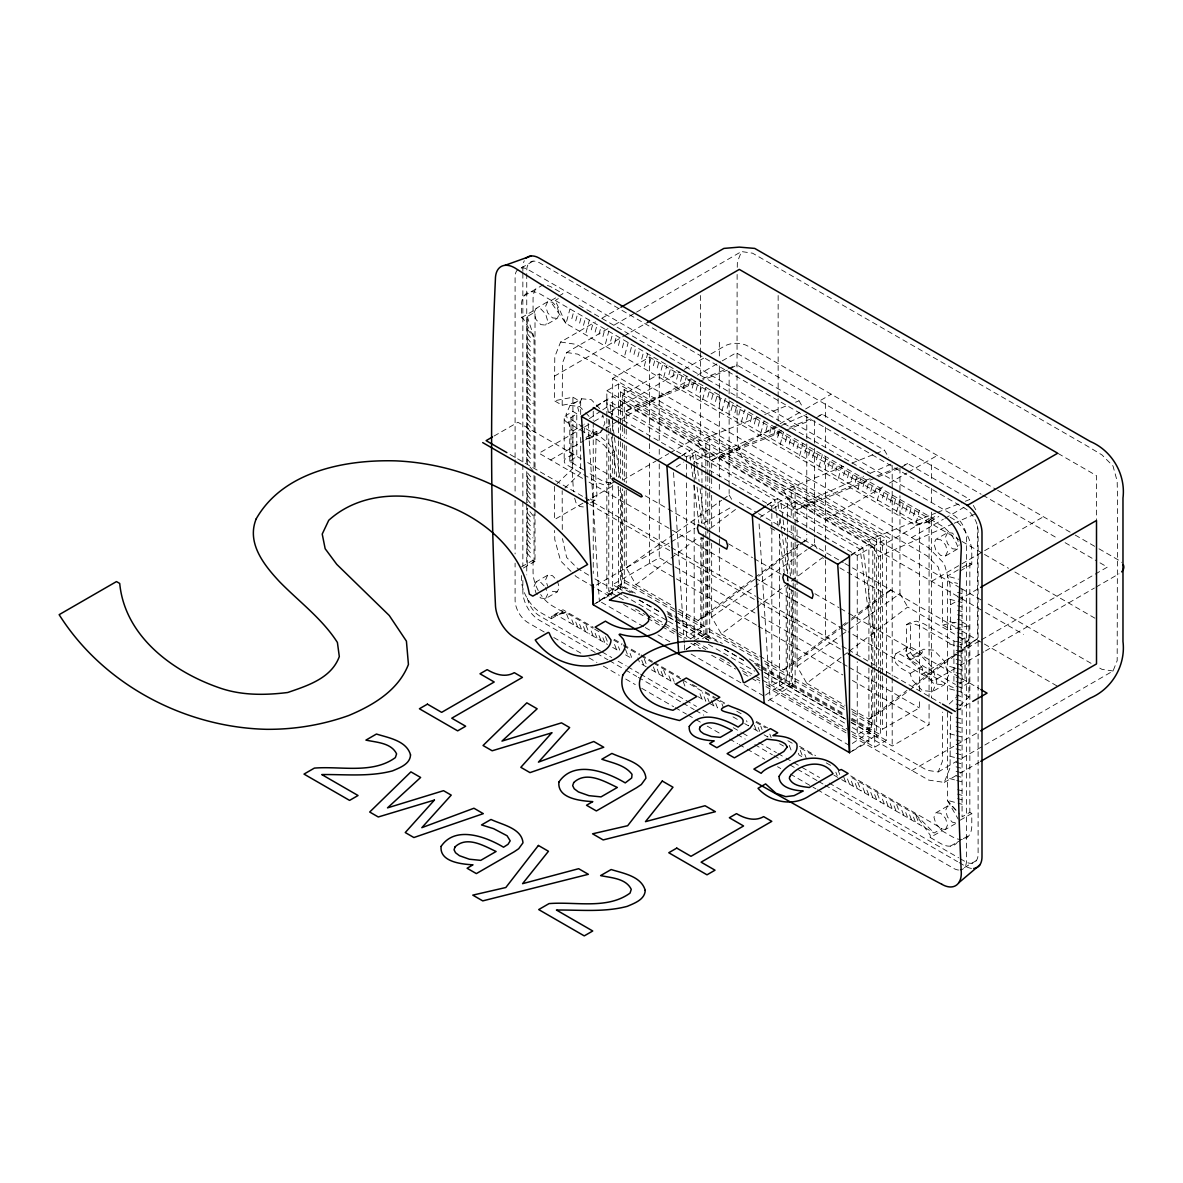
<?xml version="1.0" encoding="UTF-8"?>
<svg xmlns="http://www.w3.org/2000/svg" width="1183" height="1183" viewBox="0 0 1183 1183"><rect width="100%" height="100%" fill="white"/><g stroke="black" fill="none" stroke-linecap="round" stroke-linejoin="round"><path stroke-width="0.75" stroke-dasharray="5 3.75" d="M580.676 414.479L580.676 401.702L562.176 405.251L554.413 400.771L554.783 356.734L560.594 342.035L595.522 321.88M737.127 274.456L737.024 373.488M737.26 267.314L737.364 261.961L741.475 251.55L752.551 253.192L1086.364 445.533L1101.994 454.937L1113.055 466.087L1117.181 481.244L1117.506 499.477L1117.181 660.587L1113.055 670.998L960.463 759.087M599.707 408.579L591.308 399.706L581.696 398.76L570.043 405.488L566.066 414.287L570.043 427.669L573.03 430.834L572.202 471.011L573.504 491.61M584.091 432.86L584.683 424.106M602.901 427.64L600.905 432.046L596.217 431.573L595.404 470.435L597.001 495.692L594.975 500.202L590.598 502.731M566.627 321.377L569.955 308.926M571.847 318.641L573.829 311.173M575.722 320.874L577.718 313.406M579.611 323.122L581.592 315.654M583.485 325.355L585.481 317.887M586.043 332.586L589.356 320.135M591.249 329.85L593.245 322.382M595.138 332.083L597.119 324.615M599.012 334.331L601.008 326.863M602.901 336.563L604.897 329.096M605.459 343.795L608.772 331.344M610.665 341.059L612.661 333.576M614.554 343.292L616.535 335.824M618.428 345.54L620.424 338.072M622.317 347.772L624.299 340.305M624.875 355.004L628.188 342.552M630.081 352.253L632.062 344.785M633.955 354.501L635.951 347.033M637.844 356.748L639.826 349.281M641.718 358.981L643.715 351.514M644.277 366.212L647.604 353.761M649.497 363.462L651.478 355.994M653.371 365.71L655.367 358.242M657.26 367.957L659.242 360.475M661.134 370.19L663.131 362.723M663.693 377.407L667.005 364.97M668.898 374.671L670.894 367.203M672.787 376.919L674.768 369.451M676.661 379.151L678.658 371.684M680.55 381.399L682.547 373.932L712.299 391.115M683.109 388.615L686.421 376.179M688.314 385.88L690.31 378.412M692.203 388.128L694.184 380.66M696.077 390.36L698.074 382.893M699.966 392.608L701.948 385.14M702.525 399.824L705.837 387.373M707.73 397.089L709.711 389.621M711.604 399.336L713.6 391.869L720.077 395.595M715.493 401.569L717.475 394.102M719.368 403.817L721.364 396.349M721.926 411.033L725.253 398.582L743.368 409.052M727.146 408.298L729.127 400.83L729.127 487.588M731.02 410.545L733.016 403.078M734.909 412.778L736.891 405.311M738.784 415.026L740.78 407.558M741.342 422.242L744.654 409.791L934.126 519.174L915.686 525.341L565.873 323.388L551.308 302.656L551.308 300.408L540.823 294.36A27.46 15.852 60 0 0 521.422 305.569L521.422 317.665L523.359 318.789L534.036 337.288L534.036 467.995M746.547 419.507L748.543 412.039M750.436 421.754L752.418 414.272M754.31 423.987L756.307 416.52M758.199 426.235L760.196 418.767M760.758 433.451L764.07 421M765.963 430.716L767.959 423.248M769.852 432.948L771.834 425.481M773.726 435.196L775.723 427.728M777.615 437.444L779.597 429.976M780.174 444.66L783.486 432.209M785.379 441.924L787.36 434.457M789.253 444.157L791.25 436.69M793.142 446.405L795.124 438.937M797.017 448.638L799.013 441.17M799.575 455.869L802.902 443.418M804.795 453.133L806.776 445.666M808.669 455.366L810.666 447.899M812.558 457.614L814.54 450.146M816.433 459.847L818.429 452.379M818.991 467.078L822.303 454.627M824.196 464.342L826.192 456.86M828.085 466.575L830.067 459.108M831.96 468.823L833.956 461.355M835.849 471.056L837.845 463.588M838.407 478.287L841.719 465.836M843.612 475.536L845.608 468.069M847.501 477.784L849.483 470.316M851.376 480.032L853.372 472.564M855.265 482.265L857.246 474.797M857.823 489.496L861.135 477.045M863.028 486.745L865.01 479.278M866.902 488.993L868.899 481.525M870.792 491.241L872.788 483.758M874.666 493.474L876.662 486.006M877.224 500.69L880.551 488.254M882.444 497.954L884.426 490.487M886.318 500.202L888.315 492.734M890.207 502.435L892.189 494.967M894.082 504.683L896.078 497.215M896.64 511.899L899.952 499.463M901.845 509.163L903.842 501.696M905.734 511.411L907.716 503.943M909.609 513.644L911.605 506.176M913.498 515.892L915.494 508.424M916.056 523.108L919.368 510.657M569.792 461.266L569.792 418.56L576.786 413.695L576.786 456.387L569.792 461.266L586.221 471.588M607.958 328.637L566.627 352.504L562.516 362.9L562.176 405.251M852.366 727.515L927.147 770.31L938.208 771.937L942.333 761.541L942.659 712.092M852.411 736.506L928.625 780.085L944.256 782.407L950.067 767.708L950.437 714.813M536.032 308.452L534.036 312.844L536.032 319.543L540.823 324.615L545.629 325.088L557.282 318.375L559.278 313.968L557.282 307.269L552.476 302.197L547.67 301.724L536.032 308.452L540.823 308.926L545.629 313.998L547.625 320.697L545.629 325.088M547.67 301.724L545.688 306.131L547.67 312.815L552.476 317.887L557.282 318.375M581.696 398.76L577.718 407.558L579.7 414.257M586.132 438.464L589.267 438.775L593.245 429.976L592.254 426.619M603.567 426.176L604.897 423.248L602.398 414.878M536.032 581.918L534.036 586.324L536.032 593.008L540.823 598.08L545.629 598.568L557.282 591.84L559.278 587.433L557.282 580.749L552.476 575.677L547.67 575.189L536.032 581.918L540.823 582.391L544.431 586.206M547.67 575.189L545.688 579.596L547.67 586.295M545.629 598.568L547.625 594.162L545.629 587.463M958.171 541.503L957.18 538.147L952.374 533.075L947.568 532.601L935.916 539.33L933.934 543.722L935.916 550.42L940.722 555.492L945.528 555.966L957.18 549.252L959.162 544.845M947.568 532.601L945.572 537.008L947.568 543.692L952.374 548.764L957.18 549.252M895.842 653.711L894.141 657.482L895.842 663.219L899.952 667.567L910.141 673.452L911.989 679.678L922.282 690.547L932.574 691.567L944.226 684.839L948.485 675.419L944.226 661.06L933.934 650.206L923.627 649.186L911.989 655.9L910.141 659.996L899.952 654.125L895.842 653.711L907.494 646.997L911.605 647.397L921.779 653.267L923.627 649.186M945.528 555.966L947.524 551.574L945.528 544.875L940.722 539.803L935.916 539.33M907.494 646.997L905.779 650.754L907.494 656.506L911.605 660.853L921.779 666.724L923.627 672.95L933.934 683.818L944.226 684.839M932.574 691.567L936.847 682.147L932.574 667.789L922.282 656.92L911.989 655.9M947.568 806.067L935.916 812.795L933.934 817.202L935.916 823.886L940.722 828.958L945.528 829.446L957.18 822.717L952.374 822.244L947.568 817.172L945.572 810.473L947.568 806.067L952.374 806.555L957.18 811.627M945.528 829.446L947.524 825.039L945.528 818.34L940.722 813.268L935.916 812.795M557.06 483.64L572.912 468.379L572.912 397.222L554.413 400.771M564.823 488.121L580.676 472.875L580.676 436.364M949.269 703.974L958.511 695.086M959.679 705.911L968.921 697.024L968.921 625.851L961.158 621.371M678.953 609.467L698.074 620.498L707.774 614.894L757.283 577.348M758.732 576.254L802.414 543.115M803.863 542.021L806.776 539.803L806.776 534.272M759.59 656.018L783.486 669.815L793.187 664.21L842.695 626.665M844.144 625.556L849.971 621.149M851.42 620.04L892.189 589.119L884.426 593.6L849.32 620.114M851.376 709.016L868.899 719.131L878.599 713.526L958.674 652.794M960.138 651.685L977.602 638.436L977.602 525.829M626.251 490.294L626.251 567.825L635.951 584.639L669.593 559.234M671.057 558.125L698.857 537.141M710.554 528.313L736.891 508.424M698.074 620.498L753.66 578.531M755.124 577.422L799.013 544.284M711.663 543.293L711.663 617.142L721.364 633.955L755.005 608.55M756.469 607.441L822.303 557.74L825.497 559.574M783.486 669.815L840.536 626.739M842 625.63L847.856 621.223M797.076 592.609L797.076 666.458L806.776 683.271L841.897 656.757M843.346 655.648L847.738 652.336M849.202 651.227L907.716 607.056L957.106 635.567M868.899 719.131L906.932 690.414M912.788 685.992L955.213 653.962M956.677 652.853L977.602 638.436M626.251 567.825L667.996 538.265M669.489 537.2L721.674 500.261M723.168 499.196L729.127 494.982L729.127 489.437M711.663 617.142L807.087 549.563M808.58 548.513L814.54 544.284L814.54 538.753M797.076 666.458L840.314 635.833M841.808 634.783L847.767 630.554M849.261 629.504L899.952 593.6L899.952 495.766M596.262 406.656L606.613 399.839L862.851 547.773L874.725 638.051L871.62 636.262L860.174 549.296L780.972 503.574L773.564 508.453M589.385 418.619L601.245 410.797M602.739 409.821L610.147 404.941L689.349 450.664L690.783 461.533M681.94 455.544L689.349 450.664M681.674 455.973L692.025 449.156L693.918 463.588M676.277 466.945L683.7 462.065M689.63 458.161L695.56 454.257L774.761 499.98L776.196 510.849M593.348 604.75L618.472 588.202L618.472 486.716M643.685 626.665L599.337 601.053L621.593 586.398L621.593 491.906L618.472 490.117L617.999 486.509M767.353 504.86L774.761 499.98M767.087 505.274L777.438 498.457L779.094 511.1M760.211 517.237L772.07 509.429M690.399 638.968L700.794 632.121L700.794 537.629L707.005 541.222L707.005 635.715L702.554 638.643M686.155 649.201L695.027 643.36M686.229 649.393L695.131 643.522M851.021 555.566L862.851 547.773M765.431 695.116L786.207 681.438L786.207 586.945L792.418 590.539L792.418 685.031L764.174 703.382M852.322 743.456L871.62 730.754L871.62 668.972M849.586 752.699L874.725 736.137L847.827 720.624M533.104 261.147L516.897 270.508A18.337 10.588 60 0 0 515.093 277.236L515.093 458.013M524.025 295.854L542.775 285.029A27.46 15.852 60 0 1 552.476 287.632L562.96 293.68L558.598 296.208M521.422 317.665L533.06 310.952L535.012 312.061L535.012 469M551.308 300.408L557.134 297.051M533.045 470.775L527.248 463.588L527.248 316.541L535.012 312.061M565.873 323.388L555.197 300.408L558.302 298.619M601.881 318.212L619.345 308.127M614.317 324.97L634.975 313.037M636.572 312.12L741.475 251.55M554.413 376.179L622.687 336.756M623.411 336.342L646.51 323.003M494.065 436.039L517.917 422.272L581.297 458.871M612.661 415.233L612.661 378.412L649.541 357.118L929.069 518.509L929.069 697.112M606.835 416.416L606.835 390.745L618.472 384.017L886.363 538.679L886.363 676.232M596.232 405.828L612.661 396.349L872.788 546.531L872.788 665.467M620.424 423.203L620.424 391.869L624.299 389.621L880.551 537.555L880.551 673.985M622.362 424.638L622.362 395.226L659.242 373.932L919.368 524.113L919.368 691.375M573.03 430.834L583.234 424.948M624.299 403.078L608.772 412.039L686.421 456.875L701.948 447.899L701.948 468.024M583.13 427.743L538.99 453.222L582.628 478.42M584.713 426.826L591.012 423.189M594.117 421.399L603.537 415.958M609.896 412.29L679.53 372.083M684.188 369.392L704.669 357.562M710.983 353.924L724.573 346.087A16.473 9.508 0 0 1 747.863 346.087L995.997 489.333M626.251 427.536L626.251 410.915L635.951 405.311L695.826 381.384M586.029 437.459L596.217 431.573M550.627 459.95L584.003 440.682M585.555 439.795L602.665 429.917M605.77 428.128L618.369 420.852M619.951 419.935L691.183 378.811M697.393 375.218L720.684 361.776M722.236 360.874L736.21 352.8L981.151 494.228M589.267 438.775L600.905 432.046M572.912 454.154L566.746 457.717A8.71 5.028 0 0 0 566.746 464.83L582.154 473.718M730.68 368.549L736.891 364.97L799.013 400.83L802.458 406.804M583.692 474.62L597.563 482.62L604.631 485.074L610.635 483.921L610.635 453.725L614.524 451.477L608.52 443.388L601.452 437.68L584.713 428.009M610.635 483.921L614.524 481.673L608.52 482.841L601.452 480.372L587.744 472.475M582.997 503.13L554.413 519.633L554.413 486.183M584.594 502.213L614.761 484.793M622.687 480.209L656.033 460.971M657.63 460.054L668.735 453.636M670.332 452.719L700.499 435.3L700.499 383.795M694.184 466.841L694.184 461.355L709.711 452.379M521.422 566.923L533.06 560.21L535.012 561.319L535.012 509.622M523.359 568.047L535.012 561.319M711.663 476.838L711.663 460.231L721.364 454.627L782.954 430.006M719.338 458.782L778.473 424.653M780.07 423.721L799.25 412.66M805.638 408.963L831.205 394.205M816.093 417.865L822.303 414.287L884.426 450.146L888.744 457.614M596.424 585.053L669.46 542.879M671.042 541.962L694.865 528.209M702.806 523.625L731.375 507.123M521.422 575.574L521.422 579.034A27.46 15.852 60 0 0 540.823 612.661L551.308 618.709L551.308 616.461L562.96 609.748L593.334 627.286M551.308 618.709L562.96 611.981L562.96 609.748M754.991 613.016L659.242 557.74L612.661 584.639L622.243 590.169M611.611 595.241L606.835 592.476L624.299 582.391L701.948 627.227L701.948 537.57M596.232 603.093L612.661 593.6L612.661 482.989M635.375 593.274L624.299 586.872L620.424 589.119L620.424 487.721M694.184 461.355L771.834 506.176L787.36 497.215L787.36 517.341M795.124 501.696L779.597 510.672L857.246 555.492L872.788 546.531M797.076 522.472L797.076 509.548L806.776 503.943L870.082 478.642M901.505 467.181L907.716 463.588L969.838 499.463L961.291 502.879M825.468 520.047L882.991 486.834M889.379 483.152L906.962 472.993M908.559 472.076L937.32 455.47M800.566 543.396L806.776 539.803M701.948 627.227L686.421 636.188L686.421 480.653M694.184 640.668L709.711 631.707L758.835 660.07M850.976 554.635L868.899 544.284L868.899 662.273M620.424 391.869L876.662 539.803L880.551 537.555M606.835 390.745L874.725 545.407L886.363 538.679M622.362 395.226L882.488 545.407L929.069 518.509M915.686 525.341L930.237 521.422L930.237 519.174L937.528 514.975M930.237 521.422L938.784 516.498M560.594 342.035L576.225 344.357L593.245 353.761L911.605 537.555L943.354 519.233M944.951 518.317L963.997 507.315M931.583 581.326L1043.45 516.734M958.2 569.836L947.524 576.003L947.524 703.027M962.075 567.603L969.838 563.123L971.79 564.232L971.79 552.136A27.46 15.852 60 0 0 952.374 518.509L949.372 516.779M960.138 570.96L971.79 564.232M787.36 583.219L787.36 676.543L771.834 685.504L771.834 528.136M953.261 687.441A8.71 5.028 0 0 1 950.437 686.347L919.62 668.558L912.537 662.85L906.533 654.746L906.533 624.55L910.422 622.317L916.426 621.149L923.494 623.604L955.406 641.748M968.921 625.851L950.437 629.415L950.437 604.809L956.781 601.141M958.363 600.225L979.006 588.306M906.533 654.746L910.422 652.513L910.422 622.317M910.141 659.996L921.779 653.267M960.7 640.343L965.032 637.844L968.921 640.092L962.755 643.641A8.71 5.028 0 0 1 959.931 644.735M910.141 673.452L921.779 666.724M921.794 674.236L958.274 653.179M959.827 652.277L980.027 640.624M981.579 639.722L1107.377 567.101L1095.207 560.077M955.687 668.114L933.446 680.964L848.211 631.752M960.256 665.482L983.886 651.833M985.469 650.931L1094.408 588.04M1095.976 587.123L1119.029 573.814M872.788 667.301L872.788 725.859L857.246 734.82L857.246 661.622M959.25 683.878L965.032 680.55L965.032 637.844M852.159 711.708L882.488 729.216L919.368 707.922L919.368 698.724M968.921 682.783L962.755 686.347A8.71 5.028 0 0 1 959.931 687.441M852.47 751.028L868.899 741.549L868.899 664.121M880.551 675.833L880.551 734.82L876.662 737.053L876.662 672.536M852.396 734.259L874.725 747.153L886.363 740.425L886.363 678.066M851.361 722.443L892.189 746.029L929.069 724.735L929.069 704.476M956.84 710.569L971.154 702.303M911.605 770.68L979.006 731.774M938.208 771.937L958.881 760.004M944.256 782.407L958.541 774.155M960.138 773.238L979.184 762.236M841.719 779.656L934.126 832.995L941.89 828.514L941.89 830.762L930.237 837.475L930.237 835.242L915.686 814.51L850.193 776.699M941.89 830.762L952.374 836.81A27.46 15.852 60 0 0 971.79 825.601L971.79 813.49L969.838 812.381L962.075 816.861L962.075 589.119L957.594 587.907M960.138 820.218L971.79 813.49M950.437 846.141L960.626 840.255M963.361 838.673L969.188 835.302M976.3 860.662L960.093 870.023A18.337 10.588 60 0 0 966.467 860.647L966.467 537.836A18.337 10.588 60 0 0 953.35 515.137L528.195 269.68A18.337 10.588 60 0 0 521.452 267.876M707.774 474.605L707.774 457.984L779.937 426.131M781.608 425.392L806.776 414.287M793.187 518.376L793.187 507.3L863.664 476.187M870.377 473.23L892.189 463.588M878.599 672.92L878.599 556.616L952.433 524.025M954.119 523.285L975.931 513.644M626.251 410.915L727.441 370.131M711.663 460.231L784.181 430.996M785.867 430.316L811.168 420.128M797.076 509.548L898.267 468.749M702.672 378.649L726.628 369.066M728.344 368.386L736.891 364.97M635.951 405.311L698.074 441.17L757.948 417.244M764.795 414.508L788.75 404.926M795.597 402.205L799.013 400.83M789.8 427.27L812.041 418.383M818.887 415.647L822.303 414.287M721.364 454.627L783.486 490.487L845.076 465.865M851.923 463.13L874.163 454.242M875.878 453.562L884.426 450.146M876.928 475.906L897.453 467.699M904.3 464.963L907.716 463.588M806.776 503.943L868.899 539.803L935.62 513.141M937.335 512.446L959.576 503.559M551.308 616.461L565.873 612.543L593.023 628.217M906.533 624.55L912.537 623.397L919.62 625.851L950.437 643.641A8.71 5.028 0 0 0 953.261 644.735M566.627 352.504L577.703 354.131L593.319 362.767L927.147 555.892L938.208 567.027L942.333 582.184L942.659 624.92L956.115 622.332M565.873 612.543L555.197 614.228L607.485 644.41M570.043 405.488L579.655 406.434L584.461 411.507M594.975 500.202L591.308 499.847L588.853 497.259M583.323 506.93L579.655 506.561L575.988 502.701L574.627 498.102M557.282 591.84L552.476 591.367L550.08 588.823M1113.055 670.998L1101.994 669.356L1097.306 666.768M949.638 576.801L958.526 579.197M954.607 582.628L957.594 583.426M957.594 592.387L962.075 593.6M957.594 596.883L962.075 598.08M949.638 599.219L962.075 602.561M957.594 605.844L962.075 607.056M957.594 610.324L962.075 611.537M957.594 614.805L962.075 616.018M957.594 619.286L962.075 620.498M949.638 621.637L962.075 624.979M957.594 628.262L962.075 629.46M957.594 632.742L962.075 633.955M957.594 637.223L962.075 638.436M956.101 641.304L962.075 642.916M949.638 644.04L954.962 645.489M956.751 645.962L962.075 647.397M956.101 650.266L962.075 651.877M956.101 654.761L962.075 656.358M956.101 659.242L962.075 660.853M956.101 663.722L962.075 665.334M949.638 666.458L954.962 667.892M956.751 668.38L962.075 669.815M956.101 672.683L962.075 674.295M956.101 677.164L962.075 678.776M956.101 681.659L962.075 683.256M956.101 686.14L962.075 687.752M949.638 688.876L954.962 690.31M956.751 690.798L962.075 692.232M956.101 695.101L962.075 696.713M956.101 699.582L962.075 701.194M956.101 704.062L962.075 705.674M956.101 708.558L962.075 710.155M956.101 717.519L962.075 719.131M956.101 722L962.075 723.612M956.101 726.48L962.075 728.092M956.101 730.961L962.075 732.573M949.638 733.711L954.962 735.146M956.751 735.619L962.075 737.053M956.101 739.937L962.075 741.549M956.101 744.418L962.075 746.029M956.101 748.898L962.075 750.51M956.101 753.379L962.075 754.991M949.638 756.129L954.962 757.564M956.751 758.037L962.075 759.471M956.101 762.355L962.075 763.952M956.101 766.835L962.075 768.447M956.101 771.316L962.075 772.928M956.101 775.797L962.075 777.408M949.638 778.532L954.962 779.981M956.751 780.455L962.075 781.889M957.594 789.653L962.075 790.85M957.594 794.133L962.075 795.346M957.594 798.614L962.075 799.826M949.638 800.95L962.075 804.307M910.422 652.513L916.426 660.602L923.494 666.31L955.406 684.454M1091.051 663.308L985.631 602.561M1058.105 453.473L1096.508 475.64L1096.508 519.781M997.594 490.265L1073.572 534.139M1075.17 535.056L1097.395 547.892M1098.992 548.808L1119.029 560.372A16.473 9.508 0 0 1 1121.647 562.339M982.748 495.145L1057.158 538.102M1065.099 542.686L1092.101 558.272M578.886 305.125L585.245 308.793M586.842 309.709L870.244 473.333M555.197 300.408L681.245 373.177M930.237 519.174L940.722 525.237A27.46 15.852 60 0 1 958.644 549.37M960.522 540.587L778.148 435.3L778.148 427.935M962.119 541.518L982.925 553.526M984.522 554.443L1008.522 568.298M1014.91 571.995L1094.911 618.177M612.661 378.412L892.189 539.803M960.049 587.788L752.551 467.61L741.475 456.461L737.364 441.303L737.024 404.704M961.646 588.72L984.034 601.644M627.463 405.739L960.093 597.785M961.69 598.702L983.857 611.507M985.454 612.424L1023.472 634.369M572.912 397.222L580.676 401.702M739.316 502.538L756.913 512.697M758.525 513.629L843.302 562.576M844.913 563.507L960.093 630.007M961.69 630.923L1057.676 686.347M576.786 413.695L572.912 411.447L566.746 415.011A8.71 5.028 0 0 0 566.746 422.124L579.079 429.237M942.659 624.92L950.437 629.415M770.34 527.736L776.713 531.418M839.826 567.855L884.426 593.6M958.688 636.484L969.838 642.916M583.189 427.137L569.792 418.56M580.616 430.139L597.563 439.913L604.631 445.621L610.635 453.725M587.7 462.568L611.7 476.424M645.297 495.825L696.491 525.37M728.491 543.855L752.492 557.696M754.089 558.627L781.283 574.332M814.88 593.718L838.88 607.574M840.477 608.506L846.88 612.202M848.477 613.119L979.273 688.639M968.921 697.024L961.158 692.543L961.158 641.437M589.03 482.117L753.808 577.26M755.419 578.176L840.211 627.138M841.808 628.055L846.599 630.835M510.05 454.449L583.456 496.83M585.053 497.747L669.622 546.576M671.219 547.507L755.789 596.336M757.386 597.252L840.359 645.149M841.956 646.081L846.747 648.846M848.344 649.763L940.899 703.19M589.622 504.328L672.595 552.239M674.192 553.156L758.761 601.984M760.358 602.901L841.749 649.881M761.379 616.713L841.172 662.776M842.769 663.693L847.56 666.458M849.157 667.375L919.368 707.922M756.558 625.127L649.541 563.345L649.541 460.231M758.155 626.058L842.814 674.931M852.396 680.462L929.069 724.735M635.951 584.639L672.58 605.785M721.364 633.955L757.992 655.101M806.776 683.271L845.002 705.334M758.007 657.349L622.362 579.034L622.362 488.963M764.395 661.031L844.189 707.109M765.179 663.737L787.36 676.543M844.263 709.386L795.124 681.024L779.597 689.985L779.597 534.45M852.174 713.955L872.788 725.859M667.005 611.537L722.369 643.493M749.268 659.02L760.329 665.408M761.911 666.325L844.159 713.822M852.071 718.377L880.551 734.82M621.593 586.398L632.668 592.801M667.523 612.927L677.031 618.413M678.613 619.33L700.794 632.121M707.005 635.715L718.081 642.118M754.517 663.145L786.207 681.438M792.418 685.031L844.692 715.212M851.021 718.865L871.62 730.754M618.472 585.762L631.234 593.127M667.907 614.302L674.295 617.984M675.877 618.901L712.565 640.077M755.612 664.935L760.403 667.7M761.985 668.617L844.913 716.484M851.287 720.166L886.363 740.425M639.397 600.077L659.966 611.951M667.877 616.52L709.001 640.254M724.469 649.186L743.796 660.351M758.022 668.558L849.778 721.541M618.472 588.202L621.637 590.036M639.042 600.077L659.611 611.951M669.09 617.422L673.837 620.173M675.419 621.075L708.632 640.254M724.454 649.393L743.442 660.351M763.996 672.225L846.244 719.708M594.931 578.886L622.11 594.576M623.707 595.507L666.872 620.424M668.484 621.356L698.857 638.894M708.454 644.424L754.828 671.205M764.41 676.735L845.963 723.819M617.437 596.365L608.772 591.367L608.772 433.998M619.02 597.282L624.624 600.506M649.97 615.145L677.903 631.278M679.5 632.195L690.635 638.628M695.767 641.585L708.454 648.905M739.981 667.108L849.793 730.517M851.39 731.434L868.899 741.549M635.537 609.053L645.105 614.583M646.702 615.5L662.643 624.698M664.24 625.63L675.404 632.062M676.987 632.994L686.554 638.509M694.539 643.123L705.689 649.556M720.048 657.852L729.615 663.367M742.377 670.731L750.347 675.345M756.721 679.027L759.915 680.861M766.288 684.543L846.022 730.576M609.245 596.114L576.225 576.639L572.321 572.705M623.633 604.424L646.036 617.363M647.633 618.28L660.439 625.674M662.036 626.591L682.828 638.598M690.828 643.227L700.425 648.757M711.634 655.234L735.619 669.09M743.619 673.704L750.022 677.401M751.619 678.317L759.619 682.931M766.022 686.628L846.008 732.809M645.267 627.582L651.596 631.234M657.94 634.887L670.613 642.206M691.079 654.022L763.952 696.092M849.364 745.408L770.163 699.685L758.954 521.88M614.125 639.278L622.125 643.892M623.722 644.824L639.707 654.051M641.304 654.968L652.498 661.43M654.095 662.362L679.678 677.134M692.469 684.513L698.857 688.21M705.26 691.892L726.037 703.9M756.425 721.438L767.619 727.9M799.59 746.355L815.575 755.597M850.754 775.9L941.89 828.514M594.62 629.149L599.411 631.914M613.785 640.21L621.785 644.824M623.382 645.741L639.352 654.968M640.949 655.885L652.129 662.347M653.726 663.264L680.876 678.938M682.473 679.87L714.428 698.31M716.026 699.227L724.011 703.841M736.787 711.22L743.175 714.902M755.952 722.281L765.534 727.826M787.893 740.735L794.281 744.418M800.669 748.114L813.46 755.479M826.237 762.858L832.625 766.554M562.96 611.981L552.476 605.933A27.46 15.852 60 0 1 540.69 594.531M612.661 647.397L619.123 651.138M625.6 654.879L632.062 658.606L630.081 653.43M646.302 666.828L639.826 663.086L637.844 657.925M651.478 669.815L674.768 683.271M698.074 696.713L705.837 701.194L702.525 692.573M709.711 703.441L717.475 707.922L715.493 702.746M733.016 716.883L739.479 720.624M744.654 723.612L748.543 725.859L746.547 720.684M753.719 728.846L760.196 732.573L758.199 727.412M764.07 734.82L767.959 737.068L766.628 733.608M779.597 743.782L783.486 746.029M833.956 775.161L837.845 777.408M930.237 837.475L940.722 843.538A27.46 15.852 60 0 0 957.535 842.03M600.58 651.094L539.847 616.032A18.337 10.588 60 0 1 527.012 596.705M602.177 652.01L611.774 657.556M618.162 661.253L626.162 665.866M627.759 666.783L638.938 673.245M640.535 674.162L696.476 706.458M702.879 710.155L709.268 713.852M733.238 727.693L741.238 732.307M742.835 733.223L749.223 736.92M758.821 742.451L776.403 752.595M778 753.527L784.388 757.209M785.985 758.14L792.388 761.837M793.985 762.754L800.373 766.451M801.97 767.368L819.553 777.512M829.15 783.057L958.614 857.793M960.212 858.725L965.003 861.49A18.337 10.588 60 0 0 978.104 853.919L978.104 700.824M595.197 652.469L539.33 620.217A23.305 13.457 60 0 1 522.856 591.677L522.856 578.798M596.794 653.386L607.973 659.848M609.57 660.765L623.929 669.06M625.526 669.977L636.705 676.425M638.302 677.356L681.393 702.229M682.99 703.16L694.17 709.608M695.767 710.525L703.737 715.138M737.26 734.495L745.246 739.094M754.813 744.625L772.381 754.769M773.978 755.686L780.351 759.368M789.933 764.898L817.069 780.573M818.666 781.49L823.457 784.255M825.054 785.172L957.535 861.668M959.132 862.584L965.52 866.267A23.305 13.457 60 0 0 973.757 868.47M544.18 631.988L528.195 622.746A18.337 10.588 60 0 1 515.093 600.062L515.093 563.167M553.777 637.519L580.942 653.208M588.942 657.822L596.927 662.436M603.315 666.118L619.301 675.345M625.703 679.042L635.286 684.587M641.674 688.269L673.645 706.724M675.242 707.656L686.436 714.103M688.033 715.035L694.421 718.717M696.018 719.648L700.824 722.414M707.212 726.111L720.003 733.49M729.586 739.02L737.586 743.634M739.183 744.565L745.571 748.248M747.168 749.179L764.75 759.323M777.542 766.702L780.736 768.551M790.318 774.096L815.9 788.854M817.497 789.786L953.35 868.218A18.337 10.588 60 0 0 958.555 870.037M911.605 537.555L928.625 547.803L944.256 563.537L950.067 584.949L950.437 604.809M588.646 575.145L577.703 568.55L566.627 557.415L562.457 538.605M915.686 814.51L934.126 832.995M571.019 571.389L560.594 560.905L554.783 539.492L554.62 530.472M585.659 412.778L589.267 416.579M947.524 712.24L947.524 800.61L959.65 814.155M527.248 329.096L533.045 336.283M527.248 333.591L530.723 337.894M527.248 338.072L530.723 342.375M527.248 342.552L530.723 346.856M527.248 347.033L530.723 351.336M527.248 351.514L533.045 358.7M527.248 355.994L530.723 360.312M527.248 360.49L530.723 364.793M527.248 364.97L530.723 369.273M527.248 369.451L530.723 373.754M527.248 373.932L533.045 381.118M527.248 378.412L530.723 382.73M527.248 382.893L530.723 387.211M527.248 387.388L530.723 391.691M527.248 391.869L530.723 396.172M527.248 396.349L533.045 403.536M527.248 400.83L530.723 405.133M527.248 405.311L530.723 409.629M527.248 409.791L530.723 414.109M527.248 414.287L530.723 418.59M527.248 418.767L533.045 425.939M527.248 423.248L530.723 427.551M527.248 427.728L530.723 432.032M527.248 432.209L530.723 436.527M527.248 436.69L530.723 441.008M527.248 441.185L533.045 448.357M527.248 445.666L530.723 449.969M527.248 450.146L530.723 454.449M527.248 454.627L530.723 458.93M527.248 459.108L530.723 463.425M530.723 476.867L527.248 472.564L527.248 502.45M527.248 477.045L530.723 481.348M527.248 481.525L530.723 485.829M527.248 486.006L533.045 493.193M527.248 490.487L530.723 494.805M527.248 494.982L530.723 499.285M527.248 499.463L530.723 503.766M533.045 515.611L527.248 508.424L527.248 565.814M527.248 512.904L530.723 517.222M527.248 517.385L530.723 521.703M527.248 521.88L530.723 526.184M527.248 526.361L530.723 530.664M527.248 530.842L533.045 538.028M527.248 535.322L530.723 539.625M527.248 539.803L530.723 544.121M527.248 544.284L530.723 548.601M527.248 548.779L530.723 553.082M527.248 553.26L533.045 560.431M973.298 505.437L976.744 511.411M868.899 539.803L878.599 556.616M899.952 593.6L907.716 607.056M783.486 490.487L793.187 507.3M814.54 544.284L818 550.272M947.524 800.61L958.2 819.094M698.074 441.17L707.774 457.984M729.127 494.982L731.715 499.463M916.056 815.856L919.368 824.477M913.498 817.069L915.494 822.244M909.609 814.821L911.605 819.996M905.734 812.588L907.716 817.749M901.845 810.34L903.842 815.516M896.64 804.662L899.952 813.268M894.082 805.86L896.078 811.035M890.207 803.612L892.189 808.788M886.318 801.379L888.315 806.555M882.444 799.131L884.426 804.307M877.224 793.453L880.551 802.059M874.666 794.651L876.662 799.826M870.792 792.418L872.788 797.579M866.902 790.17L868.899 795.346M863.028 787.922L865.01 793.098M857.823 782.244L861.135 790.865M855.265 783.442L857.246 788.617M851.376 781.209L853.372 786.37M847.501 778.961L849.483 784.137M843.612 776.728L845.608 781.889M838.407 771.035L839.738 774.481M835.849 772.233L837.18 775.678M804.795 754.31L806.111 757.756M800.24 750.347L802.902 757.238L799.013 754.991L797.017 749.83M789.253 745.334L791.25 750.51M769.852 734.125L771.168 737.586M760.758 726.199L762.089 729.645M754.31 725.164L756.307 730.34M721.926 703.781L723.257 707.227M711.604 700.513L713.6 705.674M707.73 698.266L709.061 701.711M699.966 693.785L701.948 698.961M683.109 681.378L685.09 686.539M672.787 678.096L674.118 681.541M668.898 675.848L670.894 681.024M663.693 670.169L667.005 678.776M661.134 671.367L663.131 676.543M657.26 669.134L659.242 674.295M653.371 666.887L655.367 672.062M644.277 658.961L647.604 667.567M641.718 660.158L643.715 665.334M625.526 649.467L628.188 656.373M618.428 646.717L619.759 650.162M614.554 644.469L616.535 649.644M605.459 636.543L607.441 641.718M602.901 637.741L604.897 642.916M599.012 635.508L601.008 640.683M595.138 633.26L597.119 638.436M591.249 631.027L593.245 636.188M586.043 625.334L589.356 633.955M583.485 626.546L585.481 631.707M579.611 624.299L581.592 629.474M575.722 622.051L577.718 627.227M571.847 619.818L573.829 624.979M566.627 614.125L569.955 622.746M527.248 316.541L534.036 337.288M780.972 503.574L782.88 518.065M783.116 519.869L784.551 530.738M785.512 537.984L790.51 576.032M780.055 518.331L781.475 529.156M781.712 530.96L787.405 574.302M787.641 576.106L789.312 588.735L789.312 686.835M776.432 512.668L778.34 527.16M779.286 534.405L784.299 572.454M695.56 454.257L697.467 468.749M697.704 470.553L699.138 481.437M700.085 488.683L704.861 524.912M694.155 465.407L696.062 479.84M697.009 487.071L701.756 523.182M703.175 534.006L703.9 637.519M691.02 463.352L692.927 477.843M693.874 485.089L698.887 523.137M610.147 404.941L612.055 419.433M612.291 421.252L614.199 435.743M614.435 437.547L619.922 479.219M606.613 399.839L608.269 412.483M609.215 419.699L616.816 477.474M673.541 472.579L684.277 643.034M684.395 644.868L684.75 650.369M588.128 423.263L599.337 601.053M562.28 529.496L562.176 490.664M978.104 698.976L978.104 531.108A18.337 10.588 60 0 0 965.003 508.409L539.847 262.951A18.337 10.588 60 0 0 526.746 270.523L526.746 464.209M969.838 563.123L969.838 812.381M953.927 641.186L953.927 683.878M931.583 464.756L931.583 481.156M931.583 488.431L931.583 504.83M931.583 512.106L931.583 697.881M899.952 468.069L899.952 493.917M892.189 465.437L892.189 489.437M892.189 491.285L892.189 676.055M892.189 677.903L892.189 746.029M882.488 545.407L882.488 674.073M882.488 675.907L882.488 729.216M878.599 674.754L878.599 713.526M876.662 539.803L876.662 670.687M874.725 545.407L874.725 665.304M874.725 667.123L874.725 747.153M871.62 636.262L871.62 667.153M857.246 555.492L857.246 654.303M825.468 403.492L825.468 419.876M825.468 427.167L825.468 447.204M825.468 456.313L825.468 543.722M825.468 545.555L825.468 558.302M825.468 560.121L825.468 636.617M814.54 420.616L814.54 446.449M814.54 448.298L814.54 536.905M806.776 416.12L806.776 441.969M806.776 443.817L806.776 532.424M797.076 529.851L797.076 542.775M797.076 544.624L797.076 590.761M795.124 525.119L795.124 488.254L791.25 490.487L791.25 518.139M795.124 526.967L795.124 540.128M795.124 541.962L795.124 582.273M795.124 584.047L795.124 589.637M795.124 591.367L795.124 685.504L791.25 687.752L791.25 590.036M793.187 525.755L793.187 581.149M793.187 582.982L793.187 588.528M793.187 590.376L793.187 664.21M791.25 525.518L791.25 534.731M791.25 542.11L791.25 575.293M787.36 519.174L787.36 531.98M787.36 533.814L787.36 574.066M787.36 575.899L787.36 581.385M779.597 519.81L779.597 527.13M778.148 295.513L778.148 396.675M778.148 398.508L778.148 426.102M771.834 506.176L771.834 511.677M771.834 513.496L771.834 526.317M737.024 375.322L737.024 402.871M729.127 371.299L729.127 398.982M719.338 342.227L719.338 358.612M719.338 365.902L719.338 393.214M719.338 395.033L719.338 477M719.338 484.276L719.338 491.566M719.338 500.675L719.338 537.097M719.338 538.916L719.338 546.206M719.338 548.025L719.338 575.337M711.663 478.686L711.663 487.914M711.663 495.307L711.663 528.535M709.711 476.172L709.711 438.937L705.837 441.17L705.837 474.353M709.711 477.651L709.711 490.812M709.711 492.394L709.711 531.108M709.711 532.956L709.711 538.487M709.711 540.335L709.711 636.188L705.837 638.436L705.837 538.886M707.774 476.453L707.774 485.681M707.774 493.06L707.774 539.211M707.774 541.06L707.774 614.894M705.837 476.202L705.837 489.111M705.837 490.945L705.837 529.673M705.837 531.507L705.837 537.038M701.948 469.858L701.948 482.664M701.948 484.498L701.948 522.93M700.499 295.513L700.499 350.686M700.499 352.534L700.499 376.445M694.184 468.675L694.184 483.315M694.184 485.134L694.184 638.85M686.421 456.875L686.421 462.361M686.421 464.194L686.421 478.819M659.242 373.932L659.242 441.939M659.242 449.289L659.242 456.638M659.242 464.002L659.242 557.74M649.541 357.118L649.541 441.821M649.541 443.655L649.541 452.867M626.251 429.37L626.251 438.612M626.251 445.991L626.251 482.915M624.299 389.621L624.299 426.856M624.299 428.335L624.299 437.843M624.299 444.926L624.299 481.792M624.299 490.901L624.299 586.872M622.362 426.471L622.362 435.669M622.362 443.019L622.362 479.78M620.424 425.052L620.424 439.795M620.424 441.643L620.424 478.509M618.472 384.017L618.472 439.041M618.472 440.875L618.472 477.548M614.524 451.477L614.524 479.899M612.661 417.081L612.661 431.81M612.661 433.215L612.661 475.995M608.772 419.359L608.772 432.165M606.835 418.25L606.835 432.919M606.835 434.752L606.835 592.476M593.245 411.24L593.245 420.453M593.245 422.301L593.245 573.474M571.005 417.022L571.005 462.804M564.187 418.56L564.187 461.266M535.012 476.394L535.012 507.788M534.036 475.359L534.036 506.649M534.036 514.014L534.036 561.881M533.06 310.952L533.06 298.841A27.46 15.852 60 0 1 538.043 286.73M533.06 560.21L533.06 572.306A27.46 15.852 60 0 0 539.699 593.008M526.746 471.588L526.746 502.938M526.746 504.786L526.746 574.879M522.856 271.365L522.856 267.683A23.305 13.457 60 0 1 524.306 260.733M522.856 273.214L522.856 462.819M522.856 464.653L522.856 499.64M522.856 501.474L522.856 565.903M515.093 459.862L515.093 493.06M515.093 500.439L515.093 553.94"/><path stroke-width="1.5" d="M958.703 882.829L979.775 864.995M593.348 604.75L581.474 416.386L594.783 407.632M680.195 456.934L666.887 465.703L678.761 654.066M765.608 506.25L752.299 515.019L764.174 703.382M593.245 584.535L593.245 604.809L849.586 752.699L837.712 564.321L849.542 556.542M620.927 307.21L723.892 248.415L739.316 247.114L754.739 248.415L1090.327 441.51C1112.124 450.679 1125.92 474.59 1122.978 498.058L1122.978 641.511C1125.92 664.979 1112.124 688.89 1090.327 698.059L980.766 761.32M647.234 322.589L739.316 269.413L1057.676 453.222L967.176 505.481M492.483 436.956L486.124 440.638L506.856 452.616M980.603 587.389L1096.508 520.476L1096.508 663.929L980.603 730.857M972.751 701.386L987.051 693.134L980.825 689.541M505.111 265.303L531.093 255.972M593.245 407.558L849.483 555.492L849.483 752.758M581.474 416.386L837.712 564.321M942.496 704.122L955.258 711.486M482.708 442.605L588.025 503.411M848.122 653.578L951.842 713.453M1123.288 564.631A16.473 9.508 0 0 1 1121.647 571.847M973.757 868.47A23.305 13.457 60 0 0 981.994 856.758L981.994 532.764A23.305 13.457 60 0 0 965.52 504.224L539.33 258.175A23.305 13.457 60 0 0 526.243 258.086M779.05 776.432C779.109 787.834 794.192 790.569 803.227 790.969L794.148 795.627L785.719 796.662L775.959 793.275L765.623 783.915L758.022 788.307C770.917 802.665 793.453 806.747 809.704 795.656L848.122 773.475L841.261 769.512L838.969 770.34C825.542 750.347 789.771 756.854 779.05 776.432M649.023 616.905L648.491 621.223C637.667 633.896 617.674 629.371 605.445 621.164L595.167 627.108L607.441 635.02L611.034 640.062C610.443 652.232 593.526 655.382 583.825 656.269C568.964 656.299 554.369 647.057 549.178 632.905L548.306 632.402L535.234 639.959C547.951 658.62 571.522 668.469 593.777 665.467C605.696 663.308 623.249 659.197 625.526 645.149L623.397 639.264L619.093 634.546L619.951 634.044C635.286 638.805 659.803 638.657 666.798 621.312C664.062 601.733 638.036 597.356 622.495 592.506L609.422 600.062C623.145 602.842 640.624 603.966 649.023 616.905M410.531 754.887C410.176 764.159 399.632 767.782 392.534 770.872C369.495 777.009 345.318 774.303 321.761 774.554L358.05 795.508L349.577 800.403L304.001 774.096L314.367 768.107C340.852 765.919 372.438 774.303 395.359 757.608L396.586 753.852C391.248 742.776 376.505 742.406 365.931 740.114L376.445 734.037C388.527 737.837 406.568 740.676 410.531 754.887M645.223 890.385C644.868 899.657 634.31 903.28 627.227 906.355C604.188 912.507 579.995 909.786 556.439 910.038L592.742 930.991L584.254 935.886L538.694 909.579L549.045 903.605C575.529 901.416 607.13 909.786 630.051 893.106L631.264 889.35C625.925 878.259 611.182 877.89 600.624 875.597L611.138 869.535C623.204 873.335 641.245 876.174 645.223 890.385M789.638 776.758L789.386 778.518C792.492 785.823 802.325 786.591 809.246 787.494L833.039 773.756C823.25 757.963 798.895 763.493 789.638 776.758M441.096 846.407C439.44 861.934 461.562 864.167 472.993 864.832L467.093 868.248L476.365 873.601L514.25 851.73L518.686 848.729L522.99 842.799C521.703 828.159 502.006 824.758 490.989 819.464L481.511 824.935L493.592 828.662L507.078 835.76L510.198 840.832L508.025 844.322L503.529 847.205C486.021 836.721 455.366 825.172 441.096 846.407M558.908 782.052C557.149 798.555 580.646 800.906 592.787 801.63L586.517 805.253L596.365 810.947L636.617 787.701L641.334 784.521L645.918 778.207C644.543 762.665 623.618 759.042 611.907 753.423L601.851 759.235C612.262 762.931 624.979 764.913 632.033 774.347L631.692 777.956L625.245 782.895C606.628 771.76 574.066 759.501 558.908 782.052M689.26 726.451C687.959 738.606 705.275 740.351 714.221 740.869L709.593 743.545L716.854 747.73L746.503 730.621L749.978 728.27L753.349 723.626C752.329 712.166 736.92 709.504 728.299 705.364C707.286 713.186 741.149 711.027 743.131 720.772L742.865 723.434L738.118 727.072C724.41 718.865 700.425 709.844 689.26 726.451M256.223 518.819C246.286 542.967 264.12 565.223 279.676 581.844C299.166 601.777 322.264 618.739 337.406 642.473L339.314 656.58C331.358 678.288 307.565 685.652 287.735 692.499C264.652 695.338 241.11 695.574 218.914 687.663C172.319 671.441 124.762 636.143 119.72 583.456L116.481 581.578L59.15 614.672C103.172 684.528 184.518 727.368 266.5 729.319C294.493 729.541 322.338 724.942 348.704 715.523C373.251 705.245 398.316 690.384 408.431 664.462L406.42 641.142L389.251 615.485L336.771 564.365L325.162 548.72L322.22 534.065L328.741 520.283C391.055 463.869 515.344 513.23 529.333 594.132L532.808 596.128L587.581 564.498C545.023 502.287 470.701 464.091 395.832 460.867C345.273 459.433 283.284 471.307 256.223 518.819M787.213 747.005L783.826 751.471L753.867 769.098L761.172 773.312C768.98 763.094 800.566 761.098 796.75 743.634C790.939 736.846 781.253 736.048 772.928 735.604L777.734 732.824L770.444 728.624L727.101 753.645L734.392 757.859L766.761 739.168L776.181 740.247A17.597 10.159 0 0 1 785.512 744.181L787.213 747.005M622.79 675.138C615.012 705.526 657.94 715.079 679.515 720.536L719.811 697.275L686.332 677.963L675.552 684.188L696.876 696.491L673.009 710.273C632.713 701.711 626.369 672.757 666.635 657.216C692.573 644.439 736.137 649.304 743.175 682.147L744.225 682.754L759.042 674.206C730.177 627.789 652.528 632.077 622.79 675.138M698.295 524.749L697.393 528.209L698.813 533.001L726.761 549.149L727.678 545.688L726.244 540.882L698.295 524.749M783.708 574.051L782.806 577.511L784.225 582.317L812.189 598.465L813.091 595.005L811.656 590.199L783.708 574.051M455.056 846.88L454.05 849.778L455.529 852.736L459.448 855.708L469.34 859.213L480.727 860.366L496.091 851.494C483.995 845.86 467.078 835.568 455.056 846.88M573.725 782.555L572.661 785.63L574.228 788.78L578.413 791.93L588.912 795.656L601.008 796.884L617.334 787.464C604.483 781.46 586.517 770.532 573.725 782.555M700.173 726.82L699.39 729.083L700.543 731.405L703.619 733.726L711.367 736.477L720.27 737.379L732.292 730.429C722.828 726.022 709.593 717.963 700.173 726.82M538.398 845.461L505.821 887.516L472.786 895.132L482.753 900.884L588.365 874.311L578.65 868.706L522.575 883.671L548.454 851.272L538.398 845.461M662.273 781.046L627.67 825.719L592.579 833.808L603.167 839.93L715.39 811.701L705.053 805.741L645.474 821.653L672.979 787.213L662.273 781.046M434.412 800.078L405.251 832.551L413.887 837.534L483.3 813.653L473.925 808.24L421.813 827.686L451.226 795.124L443.536 790.688L387.506 807.871L420.63 777.468L410.915 771.863L369.702 812.026L378.279 816.98L434.412 800.078M551.796 732.824L520.831 767.323L529.984 772.617L603.744 747.242L593.792 741.504L538.428 762.148L569.659 727.575L561.496 722.857L501.962 741.105L537.156 708.794L526.834 702.835L483.048 745.512L492.158 750.776L551.796 732.824M427.418 704.151L419.403 708.765L457.658 730.857L465.658 726.229L451.758 718.199L522.457 677.386L514.294 672.669C505.481 677.785 495.248 674.502 487.159 669.652L479.987 673.792L494.213 682L441.643 712.358L427.418 704.151M676.765 848.107L668.765 852.736L707.005 874.814L715.02 870.185L701.105 862.156L771.804 821.342L763.641 816.625C754.828 821.741 744.595 818.459 736.506 813.623L729.349 817.749L743.575 825.971L690.99 856.315L676.765 848.107M613.06 478.272L611.981 478.893L613.223 480.86L641.171 496.993L642.251 496.372L641.009 494.405L613.06 478.272M941.89 884.322A27.46 15.852 60 0 0 961.306 873.128A3670.258 2119.034 -60 0 1 961.306 548.099A27.46 15.852 60 0 0 941.89 514.472A6566.715 3791.264 0 0 1 514.812 267.905A27.46 15.852 60 0 0 495.411 279.114A3670.258 2119.034 -60 0 0 495.411 604.143A27.46 15.852 60 0 0 514.812 637.755A6566.715 3791.264 0 0 0 941.89 884.322"/></g></svg>
